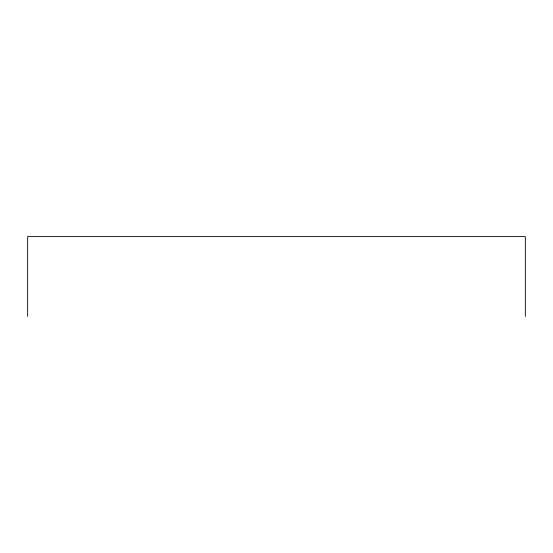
<?xml version="1.0" encoding="UTF-8"?>
<svg xmlns="http://www.w3.org/2000/svg" width="553" height="553" viewBox="0 0 553 553"><rect width="100%" height="100%" fill="white"/><g stroke="black" fill="none" stroke-linecap="round" stroke-linejoin="round"><path stroke-width="0.83" d="M525.35 316.399L525.35 236.601L27.65 236.601L27.65 316.399"/></g></svg>
